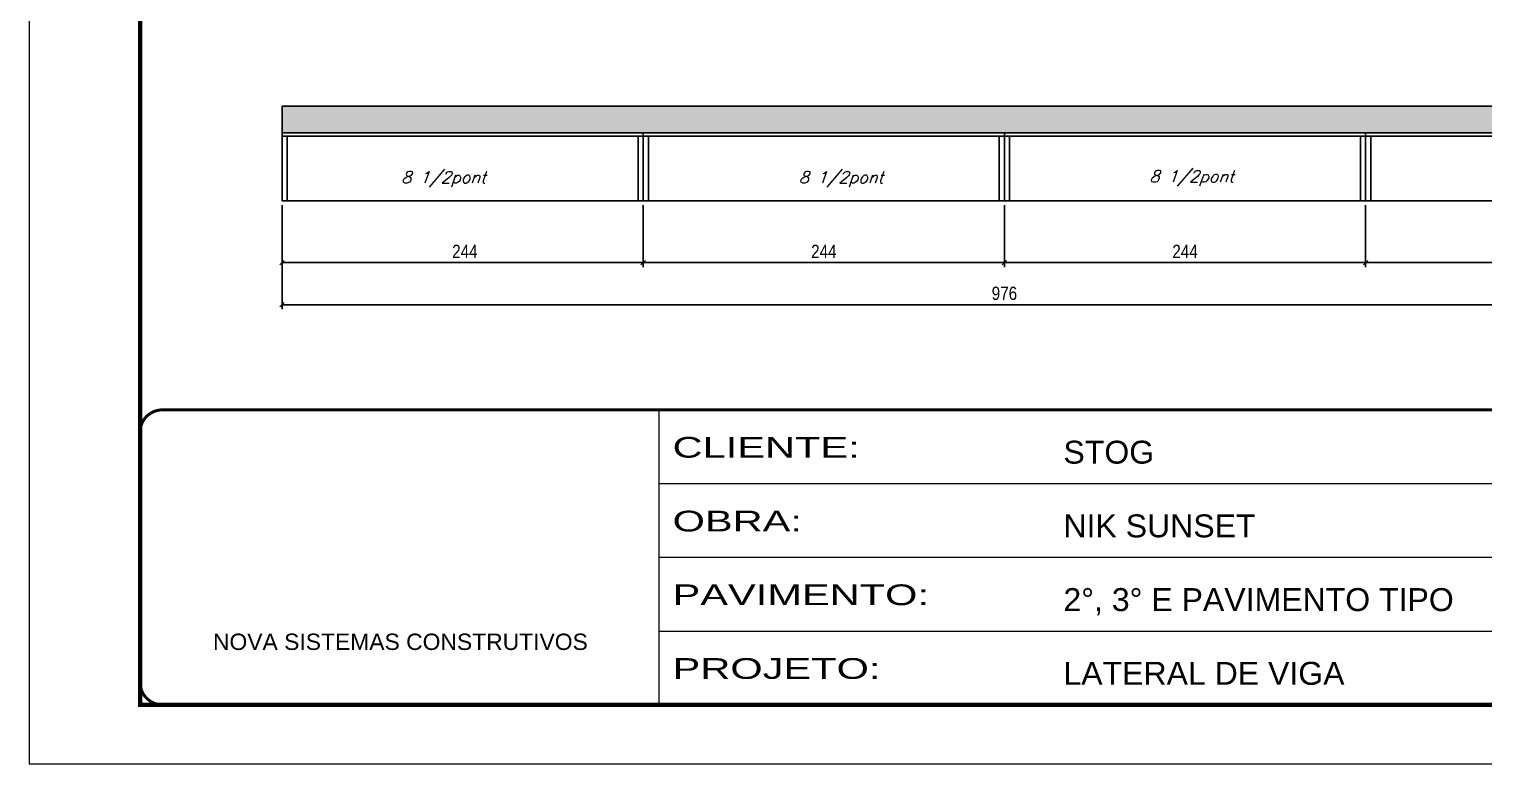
# Model space of a CAD drawing. Extents: x -10448 to -1189, y -11772 to 17235.
# Drawn here: x -8850 to -7867, y 13497 to 13994 of the extents above; entities that cross this region are included whole.
import ezdxf

# ---------------------------------------------------------------- set-up
doc = ezdxf.new("R2010")
doc.units = 0
doc.linetypes.add('CONTINUO', pattern=[0])
doc.linetypes.add('DASHED', pattern=[0.75, 0.5, -0.25])
for name, color, linetype in [('COTA', 241, 'Continuous'), ('Painéis', 200, 'Continuous'), ('SARR_2.2x7', 40, 'Continuous'), ('SARR_3.5x7', 81, 'Continuous'), ('texto', 7, 'Continuous')]:
    doc.layers.add(name, color=color, linetype=linetype)
doc.layers.add('Folhas', color=255, linetype='Continuous', lineweight=9)
doc.layers.add('SARRAFO DE PRESSAO', color=251, linetype='DASHED', lineweight=9)
doc.styles.add('ARIAL', font='arial.ttf')
doc.styles.add('COTA TECNICA-50', font='techl___.ttf', dxfattribs={"height": 9})
doc.styles.add('Romans', font='romans.shx')
doc.styles.add('Tecnologia', font='')
doc.styles.get('Tecnologia').set_extended_font_data('Forgotten Futurist')
doc.dimstyles.new('COTA PAINEL-50', dxfattribs={"dimtxt": 9, "dimasz": 3, "dimexe": 3, "dimexo": 3, "dimgap": 3, "dimtad": 1, "dimdec": 1, "dimzin": 12, "dimdsep": 46, "dimtxsty": 'COTA TECNICA-50', "dimblk1": 'OBLIQUE', "dimblk2": 'OBLIQUE', "dimsah": 1, "dimcen": 0.9, "dimclrd": 4, "dimclre": 4, "dimclrt": 240, "dimadec": 1, "dimazin": 3, "dimtfac": 1, "dimtdec": 1, "dimtmove": 0, "dimatfit": 3, "dimfxl": 1, "dimtolj": 1, "dimtzin": 12, "dimarcsym": 0})

# ---------------------------------------------------------------- blocks, each defined once
blk = doc.blocks.new('9999999999')
at = {"color": 30, "linetype": 'CONTINUO'}
for p, q in [((98564.56, 34230.21), (98564.56, 34429.45)), ((98564.56, 34379.64), (99583.98, 34379.64)), ((98564.56, 34329.83), (99487.98, 34329.83)), ((98564.56, 34280.02), (99487.98, 34280.02))]:
    blk.add_line(p, q, dxfattribs=at)
at = {"color": 30, "linetype": 'CONTINUO', "const_width": 2}
blk.add_lwpolyline([(99583.98, 34230.21), (99583.98, 34414.45, 0.414214), (99568.98, 34429.45), (98228.98, 34429.45, 0.414214), (98213.98, 34414.45), (98213.98, 34245.21, 0.414214), (98228.98, 34230.21), (99583.98, 34230.21)], format="xyb", dxfattribs=at)
at = {"layer": 'Folhas'}
blk.add_lwpolyline([(98138.98, 34190.21), (99623.98, 34190.21), (99623.98, 35240.21), (98138.98, 35240.21)], close=True, dxfattribs=at)
at = {"layer": 'Folhas', "color": 30, "const_width": 3}
blk.add_lwpolyline([(98213.98, 34230.21), (99583.98, 34230.21), (99583.98, 35200.21), (98213.98, 35200.21)], close=True, dxfattribs=at)
at = {"color": 7, "linetype": 'Continuous', "ltscale": 5, "style": 'ARIAL'}
for s, height, p in [('STOG', 15.483, (98837.68, 34393.13)), ('NIK SUNSET', 15.483, (98837.68, 34343.32)), ('2°, 3° E PAVIMENTO TIPO', 15.4829, (98837.68, 34293.51)), ('NOVA SISTEMAS CONSTRUTIVOS', 11.0592, (98263.19, 34267.21)), ('LATERAL DE VIGA', 15.4829, (98837.68, 34243.7))]:
    blk.add_text(s, height=height, dxfattribs=at).set_placement(p)
at = {"layer": 'Folhas', "color": 7, "style": 'Tecnologia', "width": 1.5}
for s, p in [('CLIENTE:', (98573.65, 34397.17)), ('OBRA:', (98573.65, 34347.31)), ('PAVIMENTO:', (98573.65, 34297.5)), ('PROJETO:', (98573.65, 34247.69))]:
    blk.add_text(s, height=14, dxfattribs=at).set_placement(p)
blk = doc.blocks.new('_Oblique')
at = {"color": 0, "linetype": 'ByBlock', "lineweight": -2}
blk.add_line((-0.5, -0.5), (0.5, 0.5), dxfattribs=at)
blk = doc.blocks.new('*D176')
at = {"layer": 'COTA', "color": 4, "linetype": 'ByBlock', "lineweight": -2, "transparency": 16777216}
for p, q in [((-8678.94, 13874.56), (-8678.94, 13832.81)), ((-8434.94, 13874.56), (-8434.94, 13832.81)), ((-8434.94, 13835.81), (-8678.94, 13835.81))]:
    blk.add_line(p, q, dxfattribs=at)
at = {"layer": 'Defpoints', "color": 0, "linetype": 'ByBlock', "transparency": 16777216}
for p in [(-8678.94, 13877.56), (-8434.94, 13877.56), (-8678.94, 13835.81)]:
    blk.add_point(p, dxfattribs=at)
at = {"layer": 'COTA', "color": 4, "linetype": 'ByBlock', "lineweight": -2, "transparency": 16777216, "xscale": 3, "yscale": 3, "zscale": 3, "rotation": 180}
blk.add_blockref('_Oblique', (-8678.94, 13835.81), dxfattribs=at)
at = {"layer": 'COTA', "color": 4, "linetype": 'ByBlock', "lineweight": -2, "transparency": 16777216, "xscale": 3, "yscale": 3, "zscale": 3}
blk.add_blockref('_Oblique', (-8434.94, 13835.81), dxfattribs=at)
at = {"layer": 'COTA', "color": 240, "linetype": 'ByBlock', "transparency": 16777216, "insert": (-8555.44, 13843.38), "char_height": 9, "attachment_point": 5, "style": 'COTA TECNICA-50'}
blk.add_mtext('\\A1;244', dxfattribs=at)
blk = doc.blocks.new('*D177')
at = {"layer": 'COTA', "color": 4, "linetype": 'ByBlock', "lineweight": -2, "transparency": 16777216}
for p, q in [((-8190.94, 13874.56), (-8190.94, 13832.81)), ((-7946.94, 13874.56), (-7946.94, 13832.81)), ((-8190.94, 13835.81), (-7946.94, 13835.81))]:
    blk.add_line(p, q, dxfattribs=at)
at = {"layer": 'Defpoints', "color": 0, "linetype": 'ByBlock', "transparency": 16777216}
for p in [(-8190.94, 13877.56), (-7946.94, 13877.56), (-7946.94, 13835.81)]:
    blk.add_point(p, dxfattribs=at)
at = {"layer": 'COTA', "color": 4, "linetype": 'ByBlock', "lineweight": -2, "transparency": 16777216, "xscale": 3, "yscale": 3, "zscale": 3, "rotation": 180}
blk.add_blockref('_Oblique', (-8190.94, 13835.81), dxfattribs=at)
at = {"layer": 'COTA', "color": 4, "linetype": 'ByBlock', "lineweight": -2, "transparency": 16777216, "xscale": 3, "yscale": 3, "zscale": 3}
blk.add_blockref('_Oblique', (-7946.94, 13835.81), dxfattribs=at)
at = {"layer": 'COTA', "color": 240, "linetype": 'ByBlock', "transparency": 16777216, "insert": (-8068.94, 13843.38), "char_height": 9, "attachment_point": 5, "style": 'COTA TECNICA-50'}
blk.add_mtext('\\A1;244', dxfattribs=at)
blk = doc.blocks.new('*D178')
at = {"layer": 'COTA', "color": 4, "linetype": 'ByBlock', "lineweight": -2, "transparency": 16777216}
for p, q in [((-8434.94, 13874.56), (-8434.94, 13832.81)), ((-8190.94, 13874.56), (-8190.94, 13832.81)), ((-8190.94, 13835.81), (-8434.94, 13835.81))]:
    blk.add_line(p, q, dxfattribs=at)
at = {"layer": 'Defpoints', "color": 0, "linetype": 'ByBlock', "transparency": 16777216}
for p in [(-8434.94, 13877.56), (-8190.94, 13877.56), (-8434.94, 13835.81)]:
    blk.add_point(p, dxfattribs=at)
at = {"layer": 'COTA', "color": 4, "linetype": 'ByBlock', "lineweight": -2, "transparency": 16777216, "xscale": 3, "yscale": 3, "zscale": 3, "rotation": 180}
blk.add_blockref('_Oblique', (-8434.94, 13835.81), dxfattribs=at)
at = {"layer": 'COTA', "color": 4, "linetype": 'ByBlock', "lineweight": -2, "transparency": 16777216, "xscale": 3, "yscale": 3, "zscale": 3}
blk.add_blockref('_Oblique', (-8190.94, 13835.81), dxfattribs=at)
at = {"layer": 'COTA', "color": 240, "linetype": 'ByBlock', "transparency": 16777216, "insert": (-8312.94, 13843.38), "char_height": 9, "attachment_point": 5, "style": 'COTA TECNICA-50'}
blk.add_mtext('\\A1;244', dxfattribs=at)
blk = doc.blocks.new('*D179')
at = {"layer": 'COTA', "color": 4, "linetype": 'ByBlock', "lineweight": -2, "transparency": 16777216}
for p, q in [((-7946.94, 13874.56), (-7946.94, 13832.81)), ((-7702.94, 13874.56), (-7702.94, 13832.81)), ((-7702.94, 13835.81), (-7946.94, 13835.81))]:
    blk.add_line(p, q, dxfattribs=at)
at = {"layer": 'Defpoints', "color": 0, "linetype": 'ByBlock', "transparency": 16777216}
for p in [(-7946.94, 13877.56), (-7702.94, 13877.56), (-7946.94, 13835.81)]:
    blk.add_point(p, dxfattribs=at)
at = {"layer": 'COTA', "color": 4, "linetype": 'ByBlock', "lineweight": -2, "transparency": 16777216, "xscale": 3, "yscale": 3, "zscale": 3, "rotation": 180}
blk.add_blockref('_Oblique', (-7946.94, 13835.81), dxfattribs=at)
at = {"layer": 'COTA', "color": 4, "linetype": 'ByBlock', "lineweight": -2, "transparency": 16777216, "xscale": 3, "yscale": 3, "zscale": 3}
blk.add_blockref('_Oblique', (-7702.94, 13835.81), dxfattribs=at)
at = {"layer": 'COTA', "color": 240, "linetype": 'ByBlock', "transparency": 16777216, "insert": (-7824.94, 13843.38), "char_height": 9, "attachment_point": 5, "style": 'COTA TECNICA-50'}
blk.add_mtext('\\A1;244', dxfattribs=at)
blk = doc.blocks.new('*D1302')
at = {"layer": 'COTA', "color": 4, "linetype": 'ByBlock', "lineweight": -2, "transparency": 16777216}
for p, q in [((-8678.94, 13874.56), (-8678.94, 13804.41)), ((-7702.94, 13874.56), (-7702.94, 13804.41)), ((-8678.94, 13807.41), (-7702.94, 13807.41))]:
    blk.add_line(p, q, dxfattribs=at)
at = {"layer": 'Defpoints', "color": 0, "linetype": 'ByBlock', "transparency": 16777216}
for p in [(-8678.94, 13877.56), (-7702.94, 13877.56), (-7702.94, 13807.41)]:
    blk.add_point(p, dxfattribs=at)
at = {"layer": 'COTA', "color": 4, "linetype": 'ByBlock', "lineweight": -2, "transparency": 16777216, "xscale": 3, "yscale": 3, "zscale": 3, "rotation": 180}
blk.add_blockref('_Oblique', (-8678.94, 13807.41), dxfattribs=at)
at = {"layer": 'COTA', "color": 4, "linetype": 'ByBlock', "lineweight": -2, "transparency": 16777216, "xscale": 3, "yscale": 3, "zscale": 3}
blk.add_blockref('_Oblique', (-7702.94, 13807.41), dxfattribs=at)
at = {"layer": 'COTA', "color": 240, "linetype": 'ByBlock', "transparency": 16777216, "insert": (-8190.94, 13815.03), "char_height": 9, "attachment_point": 5, "style": 'COTA TECNICA-50'}
blk.add_mtext('\\A1;976', dxfattribs=at)

msp = doc.modelspace()

# ---------------------------------------------------------------- hatches: boundary and pattern name
at = {"layer": 'COTA', "linetype": 'ByBlock'}
h = msp.add_hatch(dxfattribs=at)
h.set_pattern_fill('AR-CONC', color=256, scale=0.03)
h.set_pattern_definition([(50, (-139469.2827, -18376.2663), (5.46554007, -0.47817257), [0.5715, -6.2865]), (355, (-139469.2827, -18376.266), (-1.05730264, 5.73170536), [0.4572, -5.02921753]), (100.4514447, (-139468.827, -18376.306), (4.40823741, 5.25353256), [0.48570026, -5.34270734]), (46.1842, (-139469.283, -18374.742), (8.13237123, -1.26126984), [0.85725, -9.42975]), (96.6355576, (-139468.605, -18374.847), (7.122124, 7.42278374), [0.7285507, -8.01406824]), (351.184151, (-139469.283, -18374.742), (7.122124, 7.42278374), [0.685799, -7.54379196]), (21, (-139468.5207, -18375.1233), (4.54843174, -3.06795595), [0.5715, -6.2865]), (326, (-139468.5207, -18375.123), (1.85406085, 5.52563898), [0.4572, -5.0292]), (71.451445, (-139468.1417, -18375.379), (6.40249258, 2.45768307), [0.48570026, -5.34269813]), (37.5, (-139469.2827, -18376.2663), (0.092658098, 2.536651166), [0, -4.96824, 0, -5.1054, 0, -5.04825]), (7.5, (-139469.2827, -18376.2663), (2.004589875, 3.005417245), [0, -2.91084, 0, -4.85394, 0, -1.92405]), (327.5, (-139470.982, -18376.2663), (4.067717855, -0.17186232), [0, -1.905, 0, -5.9436, 0, -7.8867]), (317.5, (-139471.744, -18376.2663), (4.44387544, 0.76279473), [0, -2.4765, 0, -3.94716, 0, -5.6007])])
h.paths.add_polyline_path([(-7702.94, 13923.56), (-7702.94, 13941.56), (-8678.94, 13941.56), (-8678.94, 13923.56)])

# ---------------------------------------------------------------- linework, layer by layer
for p in [(-7702.94, 13941.56), (-8678.94, 13923.56)]:
    msp.add_line(p, (-8678.94, 13941.56), dxfattribs=at)
at = {"layer": 'Painéis', "linetype": 'Continuous'}
for p, q in [((-8678.94, 13923.56), (-8678.94, 13877.56)), ((-7702.94, 13923.56), (-8678.94, 13923.56)), ((-8434.94, 13923.56), (-8434.94, 13877.56)), ((-8190.94, 13923.56), (-8190.94, 13877.56)), ((-7946.94, 13923.56), (-7946.94, 13877.56)), ((-8678.94, 13877.56), (-7702.94, 13877.56))]:
    msp.add_line(p, q, dxfattribs=at)
at = {"layer": 'SARR_2.2x7', "linetype": 'Continuous'}
for p, q in [((-8678.94, 13921.36), (-8434.94, 13921.36)), ((-8434.94, 13921.36), (-8190.94, 13921.36)), ((-8190.94, 13921.36), (-7946.94, 13921.36)), ((-7946.94, 13921.36), (-7717.94, 13921.36))]:
    msp.add_line(p, q, dxfattribs=at)
at = {"layer": 'SARR_3.5x7'}
for p, q in [((-8675.44, 13921.36), (-8675.44, 13877.56)), ((-8438.44, 13921.36), (-8438.44, 13877.56)), ((-8431.44, 13921.36), (-8431.44, 13877.56)), ((-8194.44, 13921.36), (-8194.44, 13877.56)), ((-8187.44, 13921.36), (-8187.44, 13877.56)), ((-7950.44, 13921.36), (-7950.44, 13877.56)), ((-7946.94, 13923.56), (-7946.94, 13877.56)), ((-7943.44, 13921.36), (-7943.44, 13877.56))]:
    msp.add_line(p, q, dxfattribs=at)

# ---------------------------------------------------------------- block references
at = {"layer": 'SARRAFO DE PRESSAO', "color": 6, "linetype": 'ByBlock'}
msp.add_blockref('9999999999', (-106988.76, -20693.13), dxfattribs=at)

# ---------------------------------------------------------------- texts
at = {"layer": 'texto', "color": 2, "char_height": 8, "attachment_point": 5, "style": 'Romans'}
for insert in [(-8569.87, 13892.16), (-8301.3, 13892.16), (-8064.48, 13892.83)]:
    msp.add_mtext('{\\Q19;\\C256;8 1/2pont}', dxfattribs=dict(at, insert=insert))

# ---------------------------------------------------------------- dimensions: what is measured, and where the dimension line sits
at = {"layer": 'COTA', "linetype": 'ByBlock'}
for base, p1, p2, picture, middle in [((-8678.94, 13835.81), (-8434.94, 13877.56), (-8678.94, 13877.56), '*D176', (-8555.44, 13835.81)), ((-8434.94, 13835.81), (-8190.94, 13877.56), (-8434.94, 13877.56), '*D178', (-8312.94, 13835.81)), ((-7946.94, 13835.81), (-7702.94, 13877.56), (-7946.94, 13877.56), '*D179', (-7824.94, 13835.81))]:
    dim = msp.add_linear_dim(base=base, p1=p1, p2=p2, dimstyle='COTA PAINEL-50', override={"dimarcsym": 1}, dxfattribs=at)
    dim.commit()
    dim.dimension.update_dxf_attribs({"geometry": picture, "text_midpoint": middle, "dimtype": 160})
dim = msp.add_linear_dim(base=(-7702.94, 13807.41), p1=(-8678.94, 13877.56), p2=(-7702.94, 13877.56), dimstyle='COTA PAINEL-50', dxfattribs=at)
dim.commit()
dim.dimension.update_dxf_attribs({"geometry": '*D1302', "text_midpoint": (-8190.94, 13815.03)})
dim = msp.add_linear_dim(base=(-7946.94, 13835.81), p1=(-8190.94, 13877.56), p2=(-7946.94, 13877.56), dimstyle='COTA PAINEL-50', override={"dimarcsym": 1}, dxfattribs=at)
dim.commit()
dim.dimension.update_dxf_attribs({"geometry": '*D177', "text_midpoint": (-8068.94, 13843.38)})

doc.saveas('drawing.dxf')
